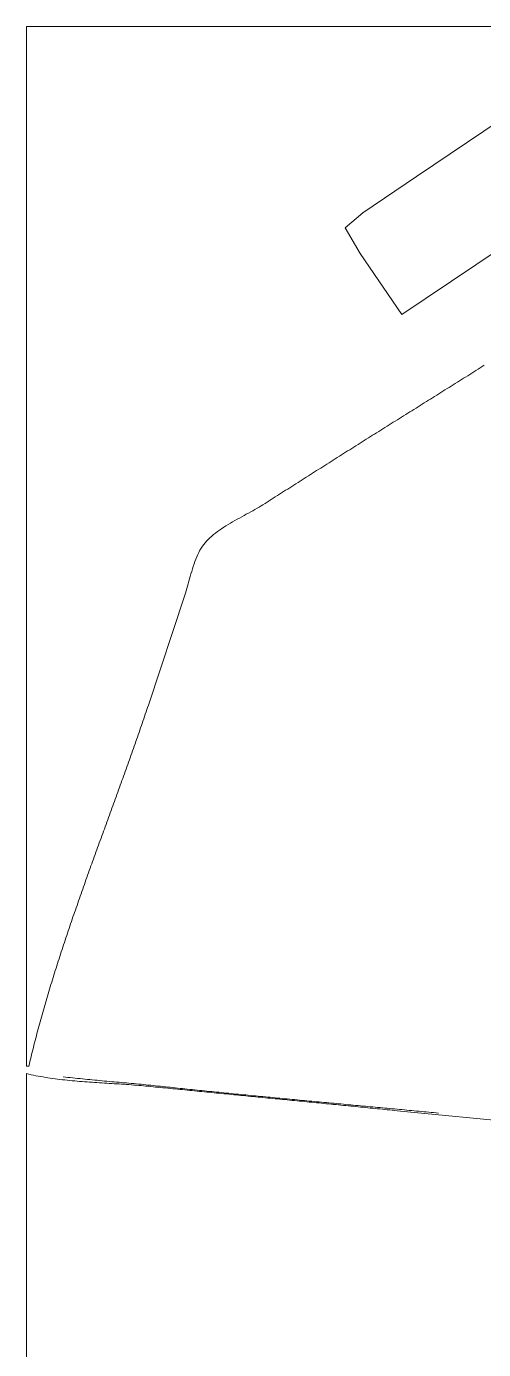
# Model space of a CAD drawing. Header units: inches. Extents: x 5.7 to 64.6, y 3.3 to 60.7.
# Drawn here: x 43.293 to 43.619, y 32.636 to 33.576 of the extents above; entities that cross this region are included whole.
import ezdxf

# ---------------------------------------------------------------- set-up
doc = ezdxf.new("R2010")
doc.units = ezdxf.units.IN
doc.header["$MEASUREMENT"] = 0
doc.layers.add('LASER BLACK', color=7, linetype='Continuous', lineweight=0, true_color=0x000000)

msp = doc.modelspace()

# ---------------------------------------------------------------- linework, layer by layer
at = {"layer": 'LASER BLACK'}
for points in [[(43.29325, 33.57637), (43.29325, 33.57637)], [(43.29325, 33.57637), (43.29325, 32.83717), (43.29498, 32.83717), (43.29537, 32.83883), (43.29576, 32.8405), (43.29616, 32.84217), (43.29656, 32.84383), (43.29696, 32.8455), (43.29737, 32.84716), (43.29778, 32.84883), (43.2982, 32.85049), (43.29862, 32.85215), (43.29904, 32.85382), (43.29947, 32.85548), (43.2999, 32.85715), (43.30033, 32.85881), (43.30077, 32.86047), (43.30121, 32.86214), (43.30165, 32.8638), (43.3021, 32.86546), (43.30255, 32.86712), (43.30301, 32.86879), (43.30347, 32.87045), (43.30393, 32.87211), (43.3044, 32.87377), (43.30486, 32.87543), (43.30534, 32.87709), (43.30581, 32.87875), (43.30629, 32.88041), (43.30677, 32.88207), (43.30725, 32.88373), (43.30774, 32.88539), (43.30823, 32.88705), (43.30872, 32.88871), (43.30922, 32.89037), (43.30972, 32.89203), (43.31022, 32.89369), (43.31072, 32.89535), (43.31123, 32.897), (43.31174, 32.89866), (43.31225, 32.90032), (43.31277, 32.90198), (43.31329, 32.90363), (43.31381, 32.90529), (43.31433, 32.90695), (43.31485, 32.9086), (43.31538, 32.91026), (43.31591, 32.91191), (43.31644, 32.91357), (43.31698, 32.91523), (43.31752, 32.91688), (43.31805, 32.91854), (43.3186, 32.92019), (43.31914, 32.92184), (43.31968, 32.9235), (43.32023, 32.92515), (43.32078, 32.92681), (43.32133, 32.92846), (43.32189, 32.93011), (43.32244, 32.93176), (43.323, 32.93342), (43.32356, 32.93507), (43.32412, 32.93672), (43.32468, 32.93837), (43.32524, 32.94002), (43.32581, 32.94168), (43.32638, 32.94333), (43.32695, 32.94498), (43.32752, 32.94663), (43.32809, 32.94828), (43.32866, 32.94993), (43.32924, 32.95158), (43.32981, 32.95323), (43.33039, 32.95488), (43.33097, 32.95652), (43.33155, 32.95817), (43.33213, 32.95982), (43.33271, 32.96147), (43.33329, 32.96312), (43.33388, 32.96476), (43.33446, 32.96641), (43.33505, 32.96806), (43.33564, 32.96971), (43.33623, 32.97135), (43.33681, 32.973), (43.3374, 32.97464), (43.338, 32.97629), (43.33859, 32.97793), (43.33918, 32.97958), (43.33977, 32.98122), (43.34037, 32.98287), (43.34096, 32.98451), (43.34155, 32.98616), (43.34215, 32.9878), (43.34275, 32.98944), (43.34334, 32.99109), (43.34394, 32.99273), (43.34454, 32.99437), (43.34513, 32.99601), (43.34573, 32.99765), (43.34633, 32.9993), (43.34693, 33.00094), (43.34752, 33.00258), (43.34812, 33.00422), (43.34872, 33.00586), (43.34932, 33.0075), (43.34992, 33.00914), (43.35051, 33.01078), (43.35111, 33.01242), (43.35171, 33.01406), (43.35231, 33.0157), (43.35291, 33.01733), (43.3535, 33.01897), (43.3541, 33.02061), (43.3547, 33.02225), (43.35529, 33.02388), (43.35589, 33.02552), (43.35648, 33.02716), (43.35708, 33.02879), (43.35767, 33.03043), (43.35827, 33.03206), (43.35886, 33.0337), (43.35945, 33.03533), (43.36005, 33.03697), (43.36064, 33.0386), (43.36123, 33.04024), (43.36182, 33.04187), (43.36241, 33.0435), (43.36299, 33.04514), (43.36358, 33.04677), (43.36417, 33.0484), (43.36475, 33.05003), (43.36533, 33.05167), (43.36592, 33.0533), (43.3665, 33.05493), (43.36708, 33.05656), (43.36766, 33.05819), (43.36824, 33.05982), (43.36881, 33.06145), (43.36939, 33.06308), (43.36996, 33.06471), (43.37053, 33.06634), (43.37111, 33.06797), (43.37168, 33.06959), (43.37224, 33.07122), (43.37281, 33.07285), (43.37337, 33.07448), (43.37394, 33.0761), (43.3745, 33.07773), (43.37506, 33.07936), (43.37562, 33.08098), (43.37617, 33.08261), (43.37673, 33.08423), (43.37728, 33.08586), (43.37783, 33.08748), (43.37838, 33.08911), (43.37892, 33.09073), (43.37947, 33.09236), (43.38001, 33.09398), (43.40604, 33.17206), (43.40654, 33.17361), (43.40702, 33.1752), (43.4075, 33.17683), (43.40797, 33.17851), (43.40843, 33.18021), (43.4089, 33.18194), (43.40938, 33.18369), (43.40986, 33.18546), (43.41035, 33.18723), (43.41086, 33.189), (43.41139, 33.19077), (43.41194, 33.19253), (43.41251, 33.19427), (43.41311, 33.19598), (43.41375, 33.19767), (43.41442, 33.19932), (43.41513, 33.20093), (43.41589, 33.20249), (43.41669, 33.204), (43.41754, 33.20545), (43.41844, 33.20683), (43.4194, 33.20814), (43.42041, 33.20937), (43.42149, 33.21057), (43.42263, 33.21175), (43.42384, 33.2129), (43.4251, 33.21402), (43.42642, 33.21513), (43.42779, 33.21621), (43.42921, 33.21727), (43.43066, 33.21831), (43.43215, 33.21933), (43.43368, 33.22034), (43.43523, 33.22132), (43.4368, 33.22229), (43.4384, 33.22324), (43.44001, 33.22418), (43.44162, 33.22511), (43.44325, 33.22602), (43.44487, 33.22692), (43.44649, 33.22782), (43.44811, 33.2287), (43.44971, 33.22957), (43.4513, 33.23044), (43.45286, 33.23129), (43.4544, 33.23215), (43.45591, 33.233), (43.45739, 33.23384), (43.45882, 33.23468), (43.46022, 33.23552), (43.46156, 33.23636), (43.46304, 33.23729), (43.46451, 33.23822), (43.46598, 33.23916), (43.46745, 33.24009), (43.46892, 33.24102), (43.47039, 33.24196), (43.47186, 33.24289), (43.47333, 33.24382), (43.4748, 33.24476), (43.47627, 33.24569), (43.47774, 33.24662), (43.47921, 33.24756), (43.48068, 33.24849), (43.48215, 33.24942), (43.48362, 33.25036), (43.48509, 33.25129), (43.48656, 33.25222), (43.48803, 33.25316), (43.4895, 33.25409), (43.49097, 33.25502), (43.49244, 33.25596), (43.49391, 33.25689), (43.49538, 33.25782), (43.49685, 33.25875), (43.49832, 33.25969), (43.49979, 33.26062), (43.50126, 33.26155), (43.50273, 33.26249), (43.5042, 33.26342), (43.50567, 33.26435), (43.50715, 33.26528), (43.50862, 33.26621), (43.51009, 33.26715), (43.51156, 33.26808), (43.51303, 33.26901), (43.5145, 33.26994), (43.51597, 33.27087), (43.51745, 33.2718), (43.51892, 33.27273), (43.52039, 33.27366), (43.52186, 33.27459), (43.52334, 33.27552), (43.52481, 33.27645), (43.52628, 33.27738), (43.52775, 33.27831), (43.52923, 33.27924), (43.5307, 33.28017), (43.53217, 33.28109), (43.53365, 33.28202), (43.53512, 33.28295), (43.5366, 33.28388), (43.53807, 33.2848), (43.53954, 33.28573), (43.54102, 33.28665), (43.54249, 33.28758), (43.54397, 33.2885), (43.54545, 33.28943), (43.54692, 33.29035), (43.5484, 33.29128), (43.54987, 33.2922), (43.55135, 33.29312), (43.55283, 33.29405), (43.5543, 33.29497), (43.55578, 33.29589), (43.55726, 33.29681), (43.55874, 33.29773)], [(45.3755, 33.57637), (43.73226, 33.57637), (43.76226, 33.53299), (43.77123, 33.51596), (43.75829, 33.50465), (43.71838, 33.47746), (43.56047, 33.37161), (43.53073, 33.41499), (43.52014, 33.43318), (43.53271, 33.44391), (43.57088, 33.46978), (43.72705, 33.57463), (43.68714, 33.57637), (43.59865, 33.57637), (43.29325, 33.57637)], [(43.55874, 33.29773), (43.56021, 33.29865), (43.56168, 33.29957), (43.56316, 33.30049), (43.56463, 33.30141), (43.5661, 33.30232), (43.56757, 33.30324), (43.56905, 33.30416), (43.57052, 33.30508), (43.57199, 33.306), (43.57346, 33.30692), (43.57493, 33.30784), (43.57641, 33.30876), (43.57788, 33.30968), (43.57935, 33.3106), (43.58082, 33.31152), (43.58229, 33.31244), (43.58376, 33.31336), (43.58524, 33.31428), (43.58671, 33.3152), (43.58818, 33.31612), (43.58965, 33.31704), (43.59112, 33.31796), (43.59259, 33.31889), (43.59406, 33.31981), (43.59553, 33.32073), (43.597, 33.32165), (43.59847, 33.32257), (43.59994, 33.32349), (43.60142, 33.32442), (43.60289, 33.32534), (43.60436, 33.32626), (43.60583, 33.32718), (43.6073, 33.32811), (43.60877, 33.32903), (43.61024, 33.32995), (43.61171, 33.33087), (43.61318, 33.3318), (43.61465, 33.33272), (43.61612, 33.33364), (43.61759, 33.33456), (43.61906, 33.33549)], [(43.38001, 32.82299), (43.37831, 32.82316), (43.3766, 32.82332), (43.37488, 32.82347), (43.37316, 32.82362), (43.37144, 32.82376), (43.36971, 32.82389), (43.36798, 32.82402), (43.36624, 32.82414), (43.3645, 32.82426), (43.36276, 32.82438), (43.36101, 32.8245), (43.35926, 32.82461), (43.35751, 32.82472), (43.35576, 32.82483), (43.354, 32.82493), (43.35225, 32.82504), (43.35049, 32.82515), (43.34873, 32.82525), (43.34697, 32.82536), (43.34521, 32.82547), (43.34344, 32.82559), (43.34168, 32.8257), (43.33992, 32.82582), (43.33816, 32.82594), (43.3364, 32.82607), (43.33463, 32.82619), (43.33288, 32.82633), (43.33112, 32.82647), (43.32936, 32.82662), (43.3276, 32.82677), (43.32585, 32.82693), (43.3241, 32.8271), (43.32235, 32.82727), (43.32061, 32.82746), (43.31886, 32.82765), (43.31712, 32.82785), (43.31539, 32.82806), (43.31365, 32.82829), (43.31193, 32.82852), (43.3102, 32.82877), (43.30848, 32.82902), (43.30677, 32.82929), (43.30506, 32.82958), (43.30335, 32.82987), (43.30165, 32.83018), (43.29996, 32.83051), (43.29827, 32.83085), (43.29659, 32.8312), (43.29492, 32.83157), (43.29325, 32.83196), (43.29325, 31.31192)], [(43.31928, 32.82973), (43.32101, 32.82953), (43.32275, 32.82933), (43.32448, 32.82914), (43.32622, 32.82895), (43.32796, 32.82876), (43.32969, 32.82858), (43.33143, 32.8284), (43.33316, 32.82822), (43.3349, 32.82805), (43.33663, 32.82787), (43.33836, 32.82771), (43.3401, 32.82754), (43.34183, 32.82737), (43.34357, 32.82721), (43.3453, 32.82705), (43.34704, 32.82689), (43.34877, 32.82673), (43.35051, 32.82658), (43.35224, 32.82642), (43.35397, 32.82626), (43.35571, 32.82611), (43.35744, 32.82595), (43.35918, 32.8258), (43.36091, 32.82565), (43.36265, 32.82549), (43.36438, 32.82533), (43.36612, 32.82518), (43.36785, 32.82502), (43.36959, 32.82486), (43.37132, 32.8247), (43.37306, 32.82454), (43.37479, 32.82438), (43.37653, 32.82421), (43.37827, 32.82405), (43.38, 32.82388), (43.38174, 32.8237), (43.38347, 32.82353), (43.38521, 32.82335), (43.38695, 32.82317), (43.38869, 32.82299), (43.39042, 32.8228), (43.39215, 32.82262), (43.39388, 32.82243), (43.39562, 32.82225), (43.39735, 32.82207), (43.39908, 32.82188), (43.40082, 32.8217), (43.40255, 32.82152), (43.40428, 32.82134), (43.40602, 32.82116), (43.40775, 32.82098), (43.40949, 32.8208), (43.41122, 32.82062), (43.41295, 32.82044), (43.41469, 32.82027), (43.41642, 32.82009), (43.41816, 32.81991), (43.41989, 32.81974), (43.42163, 32.81956), (43.42336, 32.81938), (43.4251, 32.81921), (43.42683, 32.81904), (43.42857, 32.81886), (43.4303, 32.81869), (43.43204, 32.81851), (43.43377, 32.81834), (43.43551, 32.81817), (43.43724, 32.818), (43.43898, 32.81783), (43.44072, 32.81765), (43.44245, 32.81748), (43.44419, 32.81731), (43.44592, 32.81714), (43.44766, 32.81697), (43.44939, 32.8168), (43.45113, 32.81664), (43.45287, 32.81647), (43.4546, 32.8163), (43.45634, 32.81613), (43.45808, 32.81596), (43.45981, 32.81579), (43.46155, 32.81563), (43.46328, 32.81546), (43.46502, 32.81529), (43.46676, 32.81513), (43.46849, 32.81496), (43.47023, 32.8148), (43.47197, 32.81463), (43.4737, 32.81447), (43.47544, 32.8143), (43.47718, 32.81414), (43.47891, 32.81397), (43.48065, 32.81381), (43.48239, 32.81364), (43.48412, 32.81348), (43.48586, 32.81331), (43.4876, 32.81315), (43.48933, 32.81299), (43.49107, 32.81282), (43.4928, 32.81266), (43.49454, 32.8125), (43.49628, 32.81234), (43.49801, 32.81217), (43.49975, 32.81201), (43.50149, 32.81185), (43.50322, 32.81169), (43.50496, 32.81152), (43.5067, 32.81136), (43.50843, 32.8112), (43.51017, 32.81104), (43.51191, 32.81088), (43.51364, 32.81072), (43.51538, 32.81055), (43.51711, 32.81039), (43.51885, 32.81023), (43.52059, 32.81007), (43.52232, 32.80991), (43.52406, 32.80975), (43.52579, 32.80959), (43.52753, 32.80942), (43.52927, 32.80926), (43.531, 32.8091), (43.53274, 32.80894), (43.53447, 32.80878), (43.53621, 32.80862), (43.53794, 32.80846), (43.53968, 32.8083), (43.54142, 32.80813), (43.54315, 32.80797), (43.54489, 32.80781), (43.54662, 32.80765), (43.54836, 32.80749), (43.55009, 32.80733), (43.55183, 32.80717), (43.55356, 32.807), (43.5553, 32.80684), (43.55703, 32.80668), (43.55876, 32.80652), (43.5605, 32.80636), (43.56223, 32.80619), (43.56397, 32.80603), (43.5657, 32.80587), (43.56743, 32.80571), (43.56917, 32.80554), (43.5709, 32.80538), (43.57264, 32.80522), (43.57437, 32.80505), (43.5761, 32.80489), (43.57784, 32.80473), (43.57957, 32.80456), (43.5813, 32.8044), (43.58303, 32.80423), (43.58477, 32.80407), (43.5865, 32.80391)], [(43.6455, 32.79697), (43.557, 32.80564), (43.55527, 32.80581), (43.55353, 32.80599), (43.5518, 32.80616), (43.55006, 32.80633), (43.54833, 32.80651), (43.54659, 32.80668), (43.54486, 32.80685), (43.54312, 32.80702), (43.54139, 32.80719), (43.53965, 32.80737), (43.53792, 32.80754), (43.53618, 32.80771), (43.53445, 32.80788), (43.53271, 32.80805), (43.53098, 32.80822), (43.52924, 32.80839), (43.52751, 32.80856), (43.52577, 32.80874), (43.52404, 32.80891), (43.5223, 32.80908), (43.52056, 32.80925), (43.51883, 32.80942), (43.51709, 32.80959), (43.51536, 32.80976), (43.51362, 32.80993), (43.51189, 32.8101), (43.51015, 32.81027), (43.50842, 32.81044), (43.50668, 32.8106), (43.50495, 32.81077), (43.50321, 32.81094), (43.50148, 32.81111), (43.49974, 32.81128), (43.49801, 32.81145), (43.49627, 32.81162), (43.49454, 32.81179), (43.4928, 32.81196), (43.49107, 32.81213), (43.48933, 32.81229), (43.4876, 32.81246), (43.48586, 32.81263), (43.48412, 32.8128), (43.48239, 32.81297), (43.48065, 32.81314), (43.47892, 32.81331), (43.47718, 32.81348), (43.47545, 32.81364), (43.47371, 32.81381), (43.47198, 32.81398), (43.47024, 32.81415), (43.46851, 32.81432), (43.46677, 32.81449), (43.46504, 32.81465), (43.4633, 32.81482), (43.46157, 32.81499), (43.45983, 32.81516), (43.45809, 32.81533), (43.45636, 32.8155), (43.45462, 32.81567), (43.45289, 32.81583), (43.45115, 32.816), (43.44942, 32.81617), (43.44768, 32.81634), (43.44595, 32.81651), (43.44421, 32.81668), (43.44248, 32.81685), (43.44074, 32.81701), (43.43901, 32.81718), (43.43727, 32.81735), (43.43554, 32.81752), (43.4338, 32.81769), (43.43206, 32.81786), (43.43033, 32.81803), (43.42859, 32.8182), (43.42686, 32.81837), (43.42512, 32.81854), (43.42339, 32.81871), (43.42165, 32.81888), (43.41992, 32.81905), (43.41818, 32.81922), (43.41645, 32.81939), (43.41471, 32.81956), (43.41298, 32.81973), (43.41124, 32.8199), (43.40951, 32.82007), (43.40777, 32.82024), (43.40604, 32.82041), (43.4043, 32.82058), (43.40257, 32.82075), (43.40083, 32.82092), (43.3991, 32.8211), (43.39736, 32.82127), (43.39563, 32.82144), (43.39389, 32.82161), (43.39216, 32.82178), (43.39042, 32.82196), (43.38869, 32.82213), (43.38695, 32.8223), (43.38521, 32.82247), (43.38348, 32.82265), (43.38174, 32.82282), (43.38001, 32.82299)]]:
    msp.add_lwpolyline(points, dxfattribs=at)

doc.saveas('drawing.dxf')
